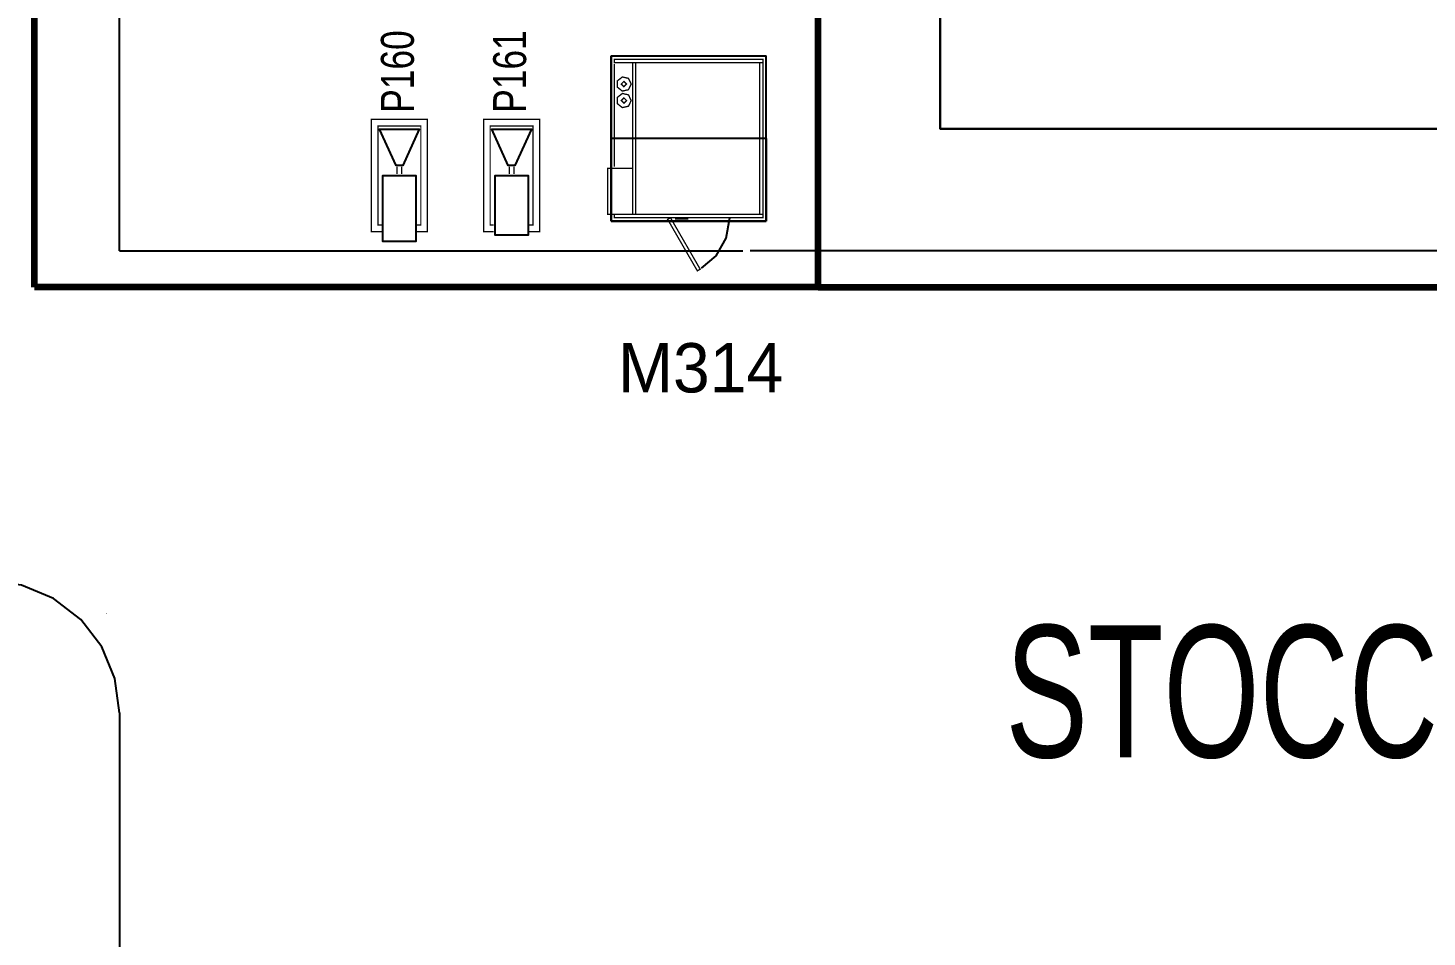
# Model space of a CAD drawing. Extents: x -57244 to 324435, y 15553 to 159369.
# Drawn here: x 125968 to 147158, y 99361 to 113132 of the extents above; entities that cross this region are included whole.
import ezdxf

# ---------------------------------------------------------------- set-up
doc = ezdxf.new("R2010")
doc.units = 0
doc.header["$LTSCALE"] = 2000
doc.header["$MEASUREMENT"] = 0
doc.linetypes.add('DASHDOT', pattern=[1, 0.5, -0.25, 0, -0.25])
doc.layers.add('AREE PDL', color=7, linetype='CONTINUOUS', lineweight=100)
doc.layers.add('BASE', color=253, linetype='CONTINUOUS')
doc.layers.add('SCRITTE', color=7, linetype='CONTINUOUS')
doc.styles.add('TXT', font='TXT', dxfattribs={"height": 0.2})

msp = doc.modelspace()

# ---------------------------------------------------------------- linework, layer by layer
at = {"layer": 'AREE PDL'}
for p, q in [((126065, 109205), (126065, 139378)), ((137934, 109205), (137934, 117694)), ((137934, 109205), (126065, 109205)), ((137934, 109205), (184056, 109205))]:
    msp.add_line(p, q, dxfattribs=at)
at = {"layer": 'BASE', "linetype": 'Continuous', "extrusion": (-0.034854, 0, 0.999392)}
for p, q in [((139784, 120792, 4894), (139784, 111603, 4894)), ((139784, 111603, 4894), (148765, 111603, 5207))]:
    msp.add_line(p, q, dxfattribs=at)
at = {"layer": 'BASE', "linetype": 'Continuous'}
for p, q in [((127353, 109758), (127353, 117507)), ((134799, 110208, 2650), (134799, 112708, 2650)), ((134799, 112708, 2710), (137149, 112708, 2710)), ((134799, 112708, 2650), (137149, 112708, 2650)), ((134799, 112708, 2710), (134799, 111458, 2961)), ((137149, 110208, 2650), (137149, 112708, 2650)), ((137149, 111458, 2961), (137149, 112708, 2710)), ((137149, 111458, 2650), (137149, 112708, 2650)), ((137149, 111458, 2961), (134799, 111458, 2961)), ((134799, 111458, 2961), (134799, 110208, 2710)), ((137149, 111458, 2961), (137149, 110208, 2710)), ((134799, 110208, 2650), (137149, 110208, 2650)), ((137149, 110208, 2710), (134799, 110208, 2710)), ((127353, 109758), (136793, 109756)), ((148765, 109754), (136904, 109756)), ((127353, 102759), (127353, 50958))]:
    msp.add_line(p, q, dxfattribs=at)
at = {"layer": 'BASE', "linetype": 'Continuous', "extrusion": (-0.034854, 0, 0.999392), "elevation": -31}
msp.add_lwpolyline([(-111603, 148854), (-111603, 139868), (-120792, 139868)], dxfattribs=at)
at = {"layer": 'BASE', "linetype": 'Continuous'}
for points, const_width in [([(127353, 109758), (127353, 117507)], 10), ([(131328, 110048), (131168, 110048)], 20), ([(131855, 110048), (132018, 110048)], 20), ([(133020, 110048), (132868, 110048)], 20), ([(133718, 110048), (133547, 110048)], 20), ([(127353, 109758), (136793, 109756)], 10), ([(148765, 109754), (136904, 109756)], 10)]:
    msp.add_lwpolyline(points, dxfattribs=dict(at, const_width=const_width))
at = {"layer": 'BASE', "linetype": 'Continuous', "const_width": 20}
for points, elevation in [([(134849, 112608), (137099, 112608), (137099, 112658), (134849, 112658)], 2650), ([(135124, 110308), (135124, 112608), (135174, 112608), (135174, 110308)], 2650), ([(137099, 110308), (137099, 112608), (137049, 112608), (137049, 110308)], 2650), ([(134895, 112235), (134895, 112331), (134970, 112390), (135063, 112369), (135104, 112283), (135063, 112197), (134970, 112176)], 1900), ([(134994, 112243), (135034, 112283), (134994, 112323), (134954, 112283)], 2100), ([(134895, 111985), (134895, 112081), (134970, 112140), (135063, 112119), (135104, 112033), (135063, 111947), (134970, 111926)], 1900), ([(135034, 112033), (134994, 112073), (134954, 112033), (134994, 111993)], 2100), ([(134749, 111008), (134749, 110308), (135124, 110308), (135124, 111008)], 2650), ([(134849, 110308), (134849, 110258), (137099, 110258), (137099, 110308)], 2650)]:
    msp.add_lwpolyline(points, close=True, dxfattribs=dict(at, elevation=elevation))
for points, elevation in [([(137058, 112608), (137099, 112608), (137099, 112658), (134849, 112658)], 400), ([(135115, 112608), (134849, 112608)], 400), ([(134849, 111033), (134849, 112586)], 400), ([(135124, 110308), (135174, 110308), (135174, 112608)], 400), ([(135124, 112608), (135124, 112608)], 2650), ([(135143, 112608), (137030, 112608)], 400), ([(135174, 112608), (135174, 112608)], 2650), ([(137099, 112608), (137099, 110308), (137049, 110308)], 400), ([(137049, 112608), (137049, 112608)], 2650), ([(134921, 112101), (134970, 112140)], 1900), ([(135004, 112132), (135060, 112120)], 1900), ([(135078, 112087), (135104, 112033), (135077, 111976)], 1900), ([(134895, 111985), (134970, 111926)], 1900), ([(135063, 111947), (135004, 111934)], 1900), ([(131855, 110048), (132018, 110048), (132018, 111748), (131168, 111748), (131168, 110048), (131328, 110048)], 272), ([(133547, 110048), (133718, 110048), (133718, 111748), (132868, 111748), (132868, 110048), (133020, 110048)], 272), ([(131328, 110148), (131268, 110148), (131268, 111648), (131918, 111648), (131918, 110148), (131855, 110148)], 308), ([(131268, 111648), (131268, 110148)], 272), ([(133547, 110148), (133618, 110148), (133618, 111648), (132968, 111648), (132968, 110148), (133020, 110148)], 308), ([(133547, 110148), (133618, 110148), (133618, 111648), (132968, 111648)], 272), ([(131558, 111033), (131558, 110922)], 652), ([(131628, 111033), (131628, 110922)], 652), ([(133258, 111033), (133258, 110922)], 652), ([(133328, 110922), (133328, 111033)], 652), ([(134749, 111008), (135124, 111008), (135124, 110308)], 2100), ([(134849, 110308), (135124, 110308), (135174, 110308)], 2650), ([(135726, 110258), (137099, 110258), (137099, 110308), (134849, 110308)], 400), ([(135670, 110258), (134849, 110258)], 400), ([(135696, 110256), (135656, 110233), (136106, 109453), (136149, 109478), (135700, 110256)], 2500), ([(135656, 110233), (135696, 110256)], 400), ([(135700, 110256), (136149, 109478), (136106, 109453)], 400), ([(135969, 110237), (135769, 110237)], 1650), ([(137049, 110308), (137099, 110308)], 2650), ([(132968, 110148), (133020, 110148)], 272)]:
    msp.add_lwpolyline(points, dxfattribs=dict(at, elevation=elevation))
at = {"layer": 'BASE', "linetype": 'Continuous', "extrusion": (0, -1, 0), "const_width": 20, "elevation": -110308}
msp.add_lwpolyline([(135124, 2650), (135124, 400), (135174, 400), (135174, 400)], dxfattribs=at)
at = {"layer": 'BASE', "linetype": 'Continuous', "elevation": 400}
msp.add_lwpolyline([(136170, 109496), (136389, 109679), (136545, 109950), (136599, 110256)], dxfattribs=at)
at = {"layer": 'BASE', "linetype": 'Continuous', "extrusion": (1, 0, 0), "const_width": 20, "elevation": 137049}
msp.add_lwpolyline([(110308, 2650), (110308, 400)], dxfattribs=at)
at = {"layer": 'BASE', "linetype": 'Continuous'}
msp.add_lwpolyline([(127353, 102759), (127285, 103276), (127085, 103759), (126767, 104173), (126353, 104491), (125871, 104691), (125353, 104759)], dxfattribs=at)
for points in [[(131443, 111598, 912), (131593, 111598, 952), (131743, 111598, 912), (131853, 111598, 802), (131893, 111598, 652), (131643, 111048, 652), (131618, 111048, 695), (131568, 111048, 695), (131543, 111048, 652), (131293, 111598, 652), (131333, 111598, 802)], [(133268, 111048, 695), (133243, 111048, 652), (132993, 111598, 652), (133033, 111598, 802), (133143, 111598, 912), (133293, 111598, 952), (133443, 111598, 912), (133553, 111598, 802), (133593, 111598, 652), (133343, 111048, 652), (133318, 111048, 695)], [(131516, 110898, 890), (131670, 110898, 890), (131795, 110898, 799), (131843, 110898, 652), (131843, 109898, 652), (131795, 109898, 799), (131670, 109898, 890), (131516, 109898, 890), (131391, 109898, 799), (131343, 109898, 652), (131343, 110898, 652), (131391, 110898, 799)], [(133370, 109993, 890), (133216, 109993, 890), (133091, 109993, 799), (133043, 109993, 652), (133043, 110898, 652), (133091, 110898, 799), (133216, 110898, 890), (133370, 110898, 890), (133495, 110898, 799), (133543, 110898, 652), (133543, 109993, 652), (133495, 109993, 799)]]:
    msp.add_polyline3d(points, close=True, dxfattribs=at)
msp.add_arc((127151, 104257), 1, 0, 90, dxfattribs=at)
msp.add_arc((127151, 104257), 1, 0, 90, dxfattribs=at)
at = {"layer": 'BASE', "linetype": 'DASHDOT'}
msp.add_arc((127151, 104257), 1, 0, 90, dxfattribs=at)
msp.add_arc((127151, 104257), 1, 0, 90, dxfattribs=at)
msp.add_arc((127151, 104257), 1, 0, 90, dxfattribs=at)
msp.add_arc((127151, 104257), 1, 0, 90, dxfattribs=at)

# ---------------------------------------------------------------- texts
at = {"layer": 'BASE', "linetype": 'Continuous', "style": 'TXT', "width": 0.8}
for s, p in [('P160', (131813, 111848, 33950)), ('P161', (133513, 111848, 33950))]:
    msp.add_text(s, height=500, rotation=90, dxfattribs=at).set_placement(p)
at = {"layer": 'BASE', "linetype": 'Continuous', "style": 'TXT'}
msp.add_text('M314', height=747.5, dxfattribs=at).set_placement((134905, 107611, 33950))
at = {"layer": 'SCRITTE', "color": 7, "linetype": 'Continuous', "style": 'TXT', "width": 0.7}
msp.add_text('STOCCAGGIO LIQUIDI', height=2000, dxfattribs=at).set_placement((140773, 102084))

doc.saveas('drawing.dxf')
